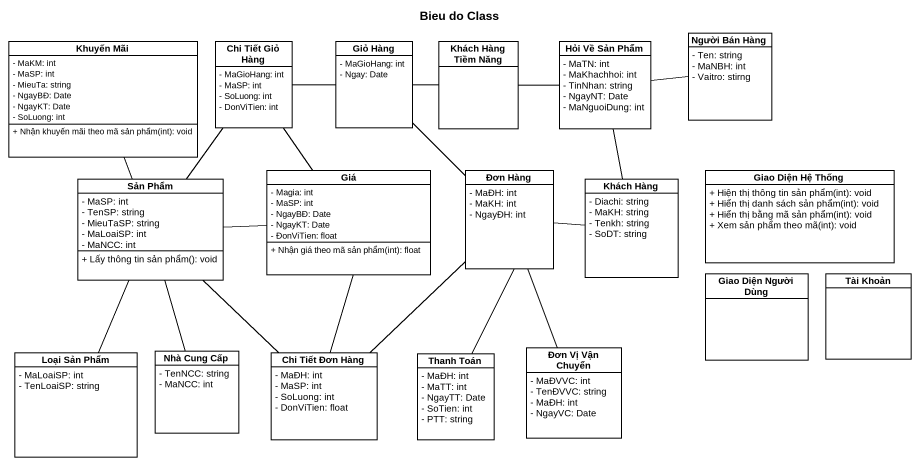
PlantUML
@startuml
title Bieu do Class
hide circle
hide empty members
skinparam classAttributeIconSize 0
class "Khuyến Mãi" as Khuyến_Mãi {
  - MaKM: int
  - MaSP: int
  - MieuTa: string
  - NgayBĐ: Date
  - NgayKT: Date
  - SoLuong: int
  + Nhận khuyến mãi theo mã sản phẩm(int): void
}
class "Chi Tiết Giỏ Hàng" as Chi_Tiết_Giỏ_Hàng {
  - MaGioHang: int
  - MaSP: int
  - SoLuong: int
  - DonViTien: int
}
class "Giỏ Hàng" as Giỏ_Hàng {
  - MaGioHang: int
  - Ngay: Date
}
class "Khách Hàng Tiềm Năng" as Khách_Hàng_Tiềm_Năng
class "Hỏi Về Sản Phẩm" as Hỏi_Về_Sản_Phẩm {
  - MaTN: int
  - MaKhachhoi: int
  - TinNhan: string
  - NgayNT: Date
  - MaNguoiDung: int
}
class "Người Bán Hàng" as Người_Bán_Hàng {
  - Ten: string
  - MaNBH: int
  - Vaitro: stirng
}
class Giá {
  - Magia: int
  - MaSP: int
  - NgayBĐ: Date
  - NgayKT: Date
  - ĐonViTien: float
  + Nhận giá theo mã sản phẩm(int): float
}
class "Đơn Hàng" as Đơn_Hàng {
  - MaĐH: int
  - MaKH: int
  - NgayĐH: int
}
class "Giao Diện Hệ Thống" as Giao_Diện_Hệ_Thống {
  + Hiện thị thông tin sản phẩm(int): void
  + Hiển thị danh sách sản phẩm(int): void
  + Hiển thị bằng mã sản phẩm(int): void
  + Xem sản phẩm theo mã(int): void
}
class "Sản Phẩm" as Sản_Phẩm {
  - MaSP: int
  - TenSP: string
  - MieuTaSP: string
  - MaLoaiSP: int
  - MaNCC: int
  + Lấy thông tin sản phẩm(): void
}
class "Khách Hàng" as Khách_Hàng {
  - Diachi: string
  - MaKH: string
  - Tenkh: string
  - SoDT: string
}
class "Giao Diện Người Dùng" as Giao_Diện_Người_Dùng
class "Tài Khoản" as Tài_Khoản
class "Loại Sản Phẩm" as Loại_Sản_Phẩm {
  - MaLoaiSP: int
  - TenLoaiSP: string
}
class "Nhà Cung Cấp" as Nhà_Cung_Cấp {
  - TenNCC: string
  - MaNCC: int
}
class "Chi Tiết Đơn Hàng" as Chi_Tiết_Đơn_Hàng {
  - MaĐH: int
  - MaSP: int
  - SoLuong: int
  - DonViTien: float
}
class "Thanh Toán" as Thanh_Toán {
  - MaĐH: int
  - MaTT: int
  - NgayTT: Date
  - SoTien: int
  - PTT: string
}
class "Đơn Vị Vận Chuyển" as Đơn_Vị_Vận_Chuyển {
  - MaĐVVC: int
  - TenĐVVC: string
  - MaĐH: int
  - NgayVC: Date
}
Khuyến_Mãi -- Sản_Phẩm
Chi_Tiết_Giỏ_Hàng -right- Giỏ_Hàng
Chi_Tiết_Giỏ_Hàng -- Giá
Giỏ_Hàng -right- Khách_Hàng_Tiềm_Năng
Giỏ_Hàng -- Đơn_Hàng
Khách_Hàng_Tiềm_Năng -right- Hỏi_Về_Sản_Phẩm
Hỏi_Về_Sản_Phẩm -right- Người_Bán_Hàng
Hỏi_Về_Sản_Phẩm -- Khách_Hàng
Giá -- Chi_Tiết_Đơn_Hàng
Đơn_Hàng -right- Khách_Hàng
Đơn_Hàng -- Chi_Tiết_Đơn_Hàng
Đơn_Hàng -- Thanh_Toán
Đơn_Hàng -- Đơn_Vị_Vận_Chuyển
Sản_Phẩm -up- Chi_Tiết_Giỏ_Hàng
Sản_Phẩm -right- Giá
Sản_Phẩm -- Loại_Sản_Phẩm
Sản_Phẩm -- Nhà_Cung_Cấp
Sản_Phẩm -- Chi_Tiết_Đơn_Hàng
@enduml
